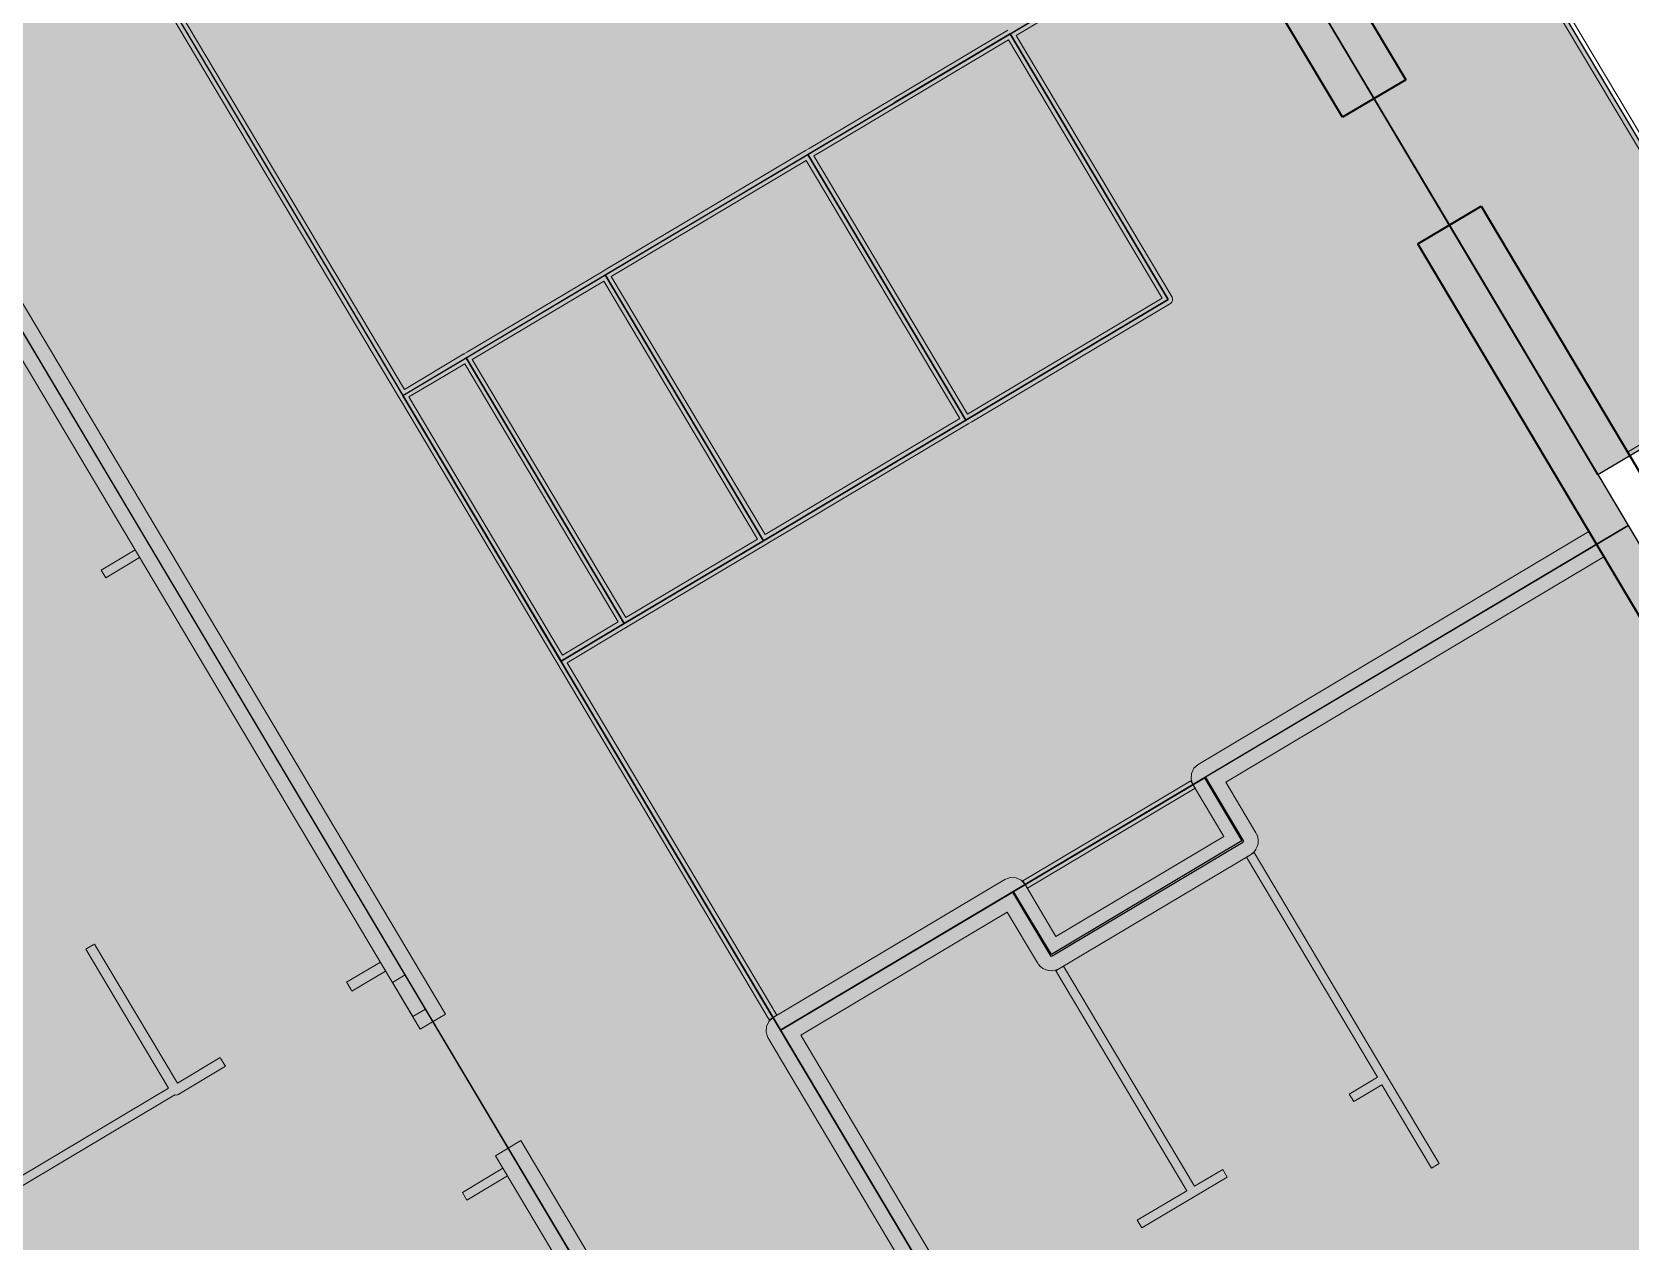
# Model space of a CAD drawing. Header units: millimetres. Extents: x 0 to 312583, y -208103 to 25097.
# Drawn here: x 195982 to 206838, y -80408 to -72198 of the extents above; entities that cross this region are included whole.
import ezdxf

# ---------------------------------------------------------------- set-up
doc = ezdxf.new("R2010")
doc.units = ezdxf.units.MM
doc.linetypes.add('Solid', pattern=[0])
for name, color, linetype, lineweight in [('Inner Walls', 5, 'Solid', 0), ('Outer Walls', 254, 'Solid', 25), ('Room Objects', 47, 'Solid', 15), ('Room Walls', 47, 'Solid', 35), ('Service Area', 252, 'Solid', 25), ('Two-Bedroom Apartment', 252, 'Solid', 25)]:
    doc.layers.add(name, color=color, linetype=linetype, lineweight=lineweight)

msp = doc.modelspace()

# ---------------------------------------------------------------- hatches: boundary and pattern name
at = {"layer": 'Room Objects', "linetype": 'Solid', "lineweight": 0}
msp.add_hatch(color=5, dxfattribs=at).paths.add_polyline_path([(198431, -78652), (198517, -78601), (198655, -78833), (198655, -78833), (198569, -78884)], flags=0)
at = {"layer": 'Service Area', "linetype": 'Solid', "lineweight": 25}
for points in [[(208501, -91461), (206783, -92484), (188452, -61695), (190170, -60672)], [(207823, -74489), (206620, -75205), (202797, -68784), (204000, -68068)], [(196836, -71868), (198502, -74667), (198502, -74667), (204259, -71239), (204259, -71239), (202593, -68440), (202593, -68440), (202593, -68440)], [(198502, -74667), (199577, -76471), (200006, -76216), (200951, -75653), (202326, -74834), (203701, -74016), (202627, -72211), (201840, -72680), (204259, -71239), (204259, -71239), (205926, -74038), (206825, -75549), (201068, -78976), (200169, -77466)], [(202627, -72211), (203701, -74016), (202326, -74834), (201252, -73030)], [(201252, -73030), (202326, -74834), (200951, -75653), (199877, -73848)], [(199877, -73848), (200951, -75653), (200006, -76216), (198932, -74411)], [(198932, -74411), (200006, -76216), (199577, -76471), (198502, -74667)], [(202907, -78463), (202651, -78034), (203947, -77263), (204202, -77692)]]:
    msp.add_hatch(color=254, dxfattribs=at).paths.add_polyline_path(points, flags=0)
at = {"layer": 'Two-Bedroom Apartment', "linetype": 'Solid', "lineweight": 25}
for points in [[(191027, -79118), (189360, -76319), (195117, -72891), (195117, -72891), (196784, -75690), (198450, -78489), (200117, -81288), (198542, -82226), (198542, -82226), (198287, -81796), (198286, -81795), (198284, -81793), (198282, -81792), (198281, -81792), (198279, -81791), (198277, -81791), (198275, -81792), (198273, -81793), (196978, -82564), (196976, -82565), (196975, -82567), (196974, -82568), (196973, -82570), (196973, -82572), (196973, -82574), (196973, -82576), (196974, -82578), (197230, -83007), (194360, -84716), (194360, -84716), (192694, -81917)], [(203502, -83064), (201835, -80265), (201068, -78976), (202643, -78039), (202643, -78039), (202898, -78468), (202900, -78470), (202901, -78471), (202903, -78472), (202905, -78473), (202907, -78473), (202909, -78473), (202910, -78473), (202912, -78472), (204207, -77701), (204209, -77700), (204210, -77698), (204211, -77696), (204212, -77695), (204212, -77693), (204212, -77691), (204212, -77689), (204211, -77687), (203955, -77257), (206825, -75549), (207592, -76838), (209259, -79637), (210926, -82436), (212592, -85235), (206835, -88663), (206835, -88663), (205169, -85863)]]:
    msp.add_hatch(color=151, dxfattribs=at).paths.add_polyline_path(points, flags=0)

# ---------------------------------------------------------------- linework, layer by layer
at = {"layer": 'Inner Walls', "color": 47, "linetype": 'Solid', "lineweight": 15}
for p, q in [((195203, -72840), (196870, -75639)), ((198620, -78970), (195083, -73028)), ((196870, -75639), (198792, -78868)), ((203904, -77172), (206559, -75591)), ((206559, -75591), (206661, -75763)), ((206661, -75763), (204092, -77292)), ((203875, -77198), (203904, -77172)), ((203856, -77272), (203858, -77233)), ((203869, -77308), (203856, -77272)), ((203858, -77233), (203875, -77198)), ((204078, -77661), (203869, -77308)), ((204092, -77292), (204297, -77636)), ((202938, -78340), (204078, -77661)), ((204297, -77636), (204301, -77645)), ((204301, -77645), (204302, -77646)), ((204302, -77646), (204309, -77665)), ((204311, -77710), (204306, -77729)), ((204309, -77665), (204309, -77667)), ((204309, -77667), (204312, -77686)), ((204312, -77688), (204311, -77708)), ((204311, -77708), (204311, -77710)), ((204312, -77686), (204312, -77688)), ((204259, -77787), (202963, -78558)), ((204267, -77781), (204259, -77787)), ((204268, -77780), (204267, -77781)), ((204283, -77767), (204268, -77780)), ((204284, -77766), (204283, -77767)), ((204296, -77750), (204284, -77766)), ((204297, -77748), (204296, -77750)), ((204305, -77730), (204297, -77748)), ((204306, -77729), (204305, -77730)), ((202592, -77953), (202628, -77940)), ((202628, -77940), (202667, -77942)), ((202667, -77942), (202702, -77959)), ((201017, -78890), (202592, -77953)), ((202702, -77959), (202729, -77988)), ((202729, -77988), (202938, -78340)), ((202608, -78176), (201205, -79011)), ((202813, -78520), (202608, -78176)), ((202818, -78528), (202813, -78520)), ((202819, -78529), (202818, -78528)), ((202832, -78544), (202819, -78529)), ((202834, -78545), (202832, -78544)), ((202849, -78557), (202834, -78545)), ((202851, -78558), (202849, -78557)), ((202869, -78566), (202851, -78558)), ((202871, -78567), (202869, -78566)), ((202890, -78572), (202871, -78567)), ((202892, -78572), (202890, -78572)), ((202911, -78573), (202892, -78572)), ((202913, -78573), (202911, -78573)), ((202933, -78570), (202913, -78573)), ((202934, -78570), (202933, -78570)), ((202953, -78563), (202934, -78570)), ((202955, -78562), (202953, -78563)), ((202963, -78558), (202955, -78562)), ((198792, -78868), (198620, -78970)), ((200971, -78952), (200988, -78917)), ((200988, -78917), (201017, -78890)), ((200969, -78991), (200971, -78952)), ((200982, -79027), (200969, -78991)), ((202649, -81827), (200982, -79027)), ((201205, -79011), (201921, -80214)), ((199132, -79829), (199304, -79727)), ((199304, -79727), (200203, -81237)), ((199980, -81254), (199132, -79829)), ((201921, -80214), (202821, -81724))]:
    msp.add_line(p, q, dxfattribs=at)
at = {"layer": 'Outer Walls', "color": 47, "linetype": 'Solid', "lineweight": 35}
for p, q in [((204084, -70455), (205314, -72523)), ((204885, -72778), (203654, -70711)), ((205314, -72523), (204885, -72778)), ((205396, -73638), (205826, -73382)), ((205826, -73382), (208001, -77035)), ((207571, -77291), (205396, -73638))]:
    msp.add_line(p, q, dxfattribs=at)
at = {"layer": 'Room Objects', "color": 0, "linetype": 'Solid', "lineweight": 0}
for p, q in [((198431, -78652), (198517, -78601)), ((198569, -78884), (198431, -78652)), ((198517, -78601), (198655, -78833)), ((198655, -78833), (198569, -78884))]:
    msp.add_line(p, q, dxfattribs=at)
msp.add_point((198655, -78833), dxfattribs=at)
at = {"layer": 'Room Walls', "color": 47, "linetype": 'Solid', "lineweight": 9}
for p, q in [((204026, -68052), (207849, -74474)), ((207782, -74478), (203990, -68109)), ((204060, -71393), (202668, -72222)), ((198477, -74682), (196810, -71883)), ((196877, -71878), (198513, -74626)), ((201490, -72854), (202611, -72186)), ((202616, -72252), (201376, -72991)), ((203660, -74005), (202616, -72252)), ((202668, -72222), (203727, -74000)), ((201262, -72989), (201490, -72854)), ((199888, -73807), (201237, -73004)), ((201237, -73004), (201262, -72989)), ((201376, -72991), (201293, -73040)), ((201293, -73040), (202337, -74793)), ((201241, -73071), (199918, -73859)), ((202285, -74824), (201241, -73071)), ((199862, -73823), (199888, -73807)), ((198942, -74370), (199862, -73823)), ((199867, -73890), (198973, -74422)), ((200910, -75642), (199867, -73890)), ((199918, -73859), (200962, -75612)), ((202337, -74793), (203660, -74005)), ((203725, -74034), (203716, -74042)), ((203730, -74023), (203725, -74034)), ((203727, -74000), (203731, -74011)), ((203731, -74011), (203730, -74023)), ((203716, -74042), (202367, -74845)), ((198513, -74626), (198917, -74385)), ((198922, -74452), (198739, -74561)), ((198917, -74385), (198942, -74370)), ((199965, -76205), (198922, -74452)), ((198973, -74422), (200017, -76174)), ((198739, -74561), (198543, -74677)), ((206820, -75051), (207782, -74478)), ((198492, -74708), (198477, -74682)), ((198543, -74677), (199587, -76430)), ((200143, -77481), (198492, -74708)), ((200962, -75612), (202285, -74824)), ((202342, -74860), (201207, -75536)), ((202367, -74845), (202342, -74860)), ((206851, -75103), (206820, -75051)), ((201207, -75536), (200993, -75663)), ((200017, -76174), (200910, -75642)), ((196453, -75852), (196683, -75715)), ((196713, -75767), (196484, -75904)), ((196683, -75715), (196713, -75767)), ((200967, -75679), (200022, -76241)), ((200993, -75663), (200967, -75679)), ((196484, -75904), (196453, -75852)), ((199587, -76430), (199965, -76205)), ((200022, -76241), (199618, -76482)), ((199618, -76482), (200195, -77451)), ((202713, -77962), (203854, -77283)), ((203854, -77283), (203885, -77334)), ((203885, -77334), (202744, -78013)), ((200991, -78906), (200143, -77481)), ((200195, -77451), (201043, -78875)), ((204233, -77802), (204284, -77771)), ((205122, -79296), (204233, -77802)), ((204284, -77771), (205189, -79291)), ((202744, -78013), (202713, -77962)), ((196348, -78427), (196356, -78422)), ((196910, -79371), (196348, -78427)), ((196356, -78422), (196399, -78397)), ((196399, -78397), (196408, -78392)), ((196408, -78392), (196970, -79336)), ((198120, -78651), (198349, -78515)), ((198385, -78575), (198156, -78711)), ((198349, -78515), (198354, -78523)), ((198354, -78523), (198380, -78566)), ((198380, -78566), (198385, -78575)), ((202938, -78573), (202963, -78558)), ((203827, -80067), (202938, -78573)), ((202963, -78558), (202989, -78543)), ((202989, -78543), (203879, -80037)), ((198126, -78659), (198120, -78651)), ((198151, -78702), (198126, -78659)), ((198156, -78711), (198151, -78702)), ((201043, -78875), (200991, -78906)), ((196970, -79336), (197261, -79162)), ((197297, -79222), (196980, -79411)), ((197261, -79162), (197266, -79171)), ((197266, -79171), (197292, -79214)), ((197292, -79214), (197297, -79222)), ((204930, -79411), (205122, -79296)), ((205153, -79348), (204961, -79462)), ((205490, -79914), (205153, -79348)), ((205189, -79291), (205542, -79883)), ((195557, -80177), (196910, -79371)), ((196952, -79416), (195613, -80213)), ((196953, -79416), (196952, -79416)), ((196955, -79416), (196953, -79416)), ((196961, -79417), (196955, -79416)), ((196963, -79417), (196961, -79417)), ((196968, -79416), (196963, -79417)), ((196970, -79415), (196968, -79416)), ((196976, -79413), (196970, -79415)), ((196978, -79413), (196976, -79413)), ((196980, -79411), (196978, -79413)), ((204961, -79462), (204930, -79411)), ((205542, -79883), (205490, -79914)), ((198906, -80079), (199182, -79914)), ((199213, -79966), (198937, -80130)), ((199182, -79914), (199213, -79966)), ((203879, -80037), (204071, -79922)), ((204102, -79974), (203884, -80104)), ((204071, -79922), (204102, -79974)), ((198937, -80130), (198906, -80079)), ((203491, -80267), (203827, -80067)), ((203884, -80104), (203522, -80319)), ((203522, -80319), (203491, -80267))]:
    msp.add_line(p, q, dxfattribs=at)
for p in [(201237, -73004), (198917, -74385), (202342, -74860), (200022, -76241), (205189, -79291), (196952, -79416), (203827, -80067)]:
    msp.add_point(p, dxfattribs=at)
at = {"layer": 'Service Area', "color": 254, "linetype": 'Solid', "lineweight": 25}
for p, q in [((190170, -60672), (208501, -91461)), ((206783, -92484), (188452, -61695)), ((204000, -68068), (207823, -74489)), ((206620, -75205), (202797, -68784)), ((198502, -74667), (204259, -71239)), ((201840, -72680), (204259, -71239)), ((204259, -71239), (205926, -74038)), ((196836, -71868), (198502, -74667)), ((201252, -73030), (202627, -72211)), ((202627, -72211), (201840, -72680)), ((203701, -74016), (202627, -72211)), ((202627, -72211), (203701, -74016)), ((199877, -73848), (201252, -73030)), ((201252, -73030), (202326, -74834)), ((202326, -74834), (201252, -73030)), ((198932, -74411), (199877, -73848)), ((199877, -73848), (200951, -75653)), ((200951, -75653), (199877, -73848)), ((202326, -74834), (203701, -74016)), ((203701, -74016), (202326, -74834)), ((205926, -74038), (206825, -75549)), ((198502, -74667), (198932, -74411)), ((198932, -74411), (200006, -76216)), ((200006, -76216), (198932, -74411)), ((207823, -74489), (206620, -75205)), ((198502, -74667), (199577, -76471)), ((200169, -77466), (198502, -74667)), ((199577, -76471), (198502, -74667)), ((200951, -75653), (202326, -74834)), ((202326, -74834), (200951, -75653)), ((206825, -75549), (201068, -78976)), ((200006, -76216), (200951, -75653)), ((200951, -75653), (200006, -76216)), ((199577, -76471), (200006, -76216)), ((200006, -76216), (199577, -76471)), ((202651, -78034), (203947, -77263)), ((203947, -77263), (204202, -77692)), ((201068, -78976), (200169, -77466)), ((204202, -77692), (202907, -78463)), ((202907, -78463), (202651, -78034))]:
    msp.add_line(p, q, dxfattribs=at)
msp.add_point((198502, -74667), dxfattribs=at)
at = {"layer": 'Two-Bedroom Apartment', "color": 151, "linetype": 'Solid', "lineweight": 25}
for p, q in [((195117, -72891), (196784, -75690)), ((203955, -77257), (206825, -75549)), ((206825, -75549), (207592, -76838)), ((196784, -75690), (198450, -78489)), ((204211, -77687), (203955, -77257)), ((202912, -78472), (204207, -77701)), ((204207, -77701), (204209, -77700)), ((204209, -77700), (204210, -77698)), ((204210, -77698), (204211, -77696)), ((204212, -77689), (204211, -77687)), ((204211, -77696), (204212, -77695)), ((204212, -77691), (204212, -77689)), ((204212, -77693), (204212, -77691)), ((204212, -77695), (204212, -77693)), ((201068, -78976), (202643, -78039)), ((202643, -78039), (202898, -78468)), ((202898, -78468), (202900, -78470)), ((202900, -78470), (202901, -78471)), ((202901, -78471), (202903, -78472)), ((202903, -78472), (202905, -78473)), ((202905, -78473), (202907, -78473)), ((202907, -78473), (202909, -78473)), ((202909, -78473), (202910, -78473)), ((202910, -78473), (202912, -78472)), ((198450, -78489), (200117, -81288)), ((201835, -80265), (201068, -78976)), ((203502, -83064), (201835, -80265))]:
    msp.add_line(p, q, dxfattribs=at)
msp.add_point((202643, -78039), dxfattribs=at)

doc.saveas('drawing.dxf')
